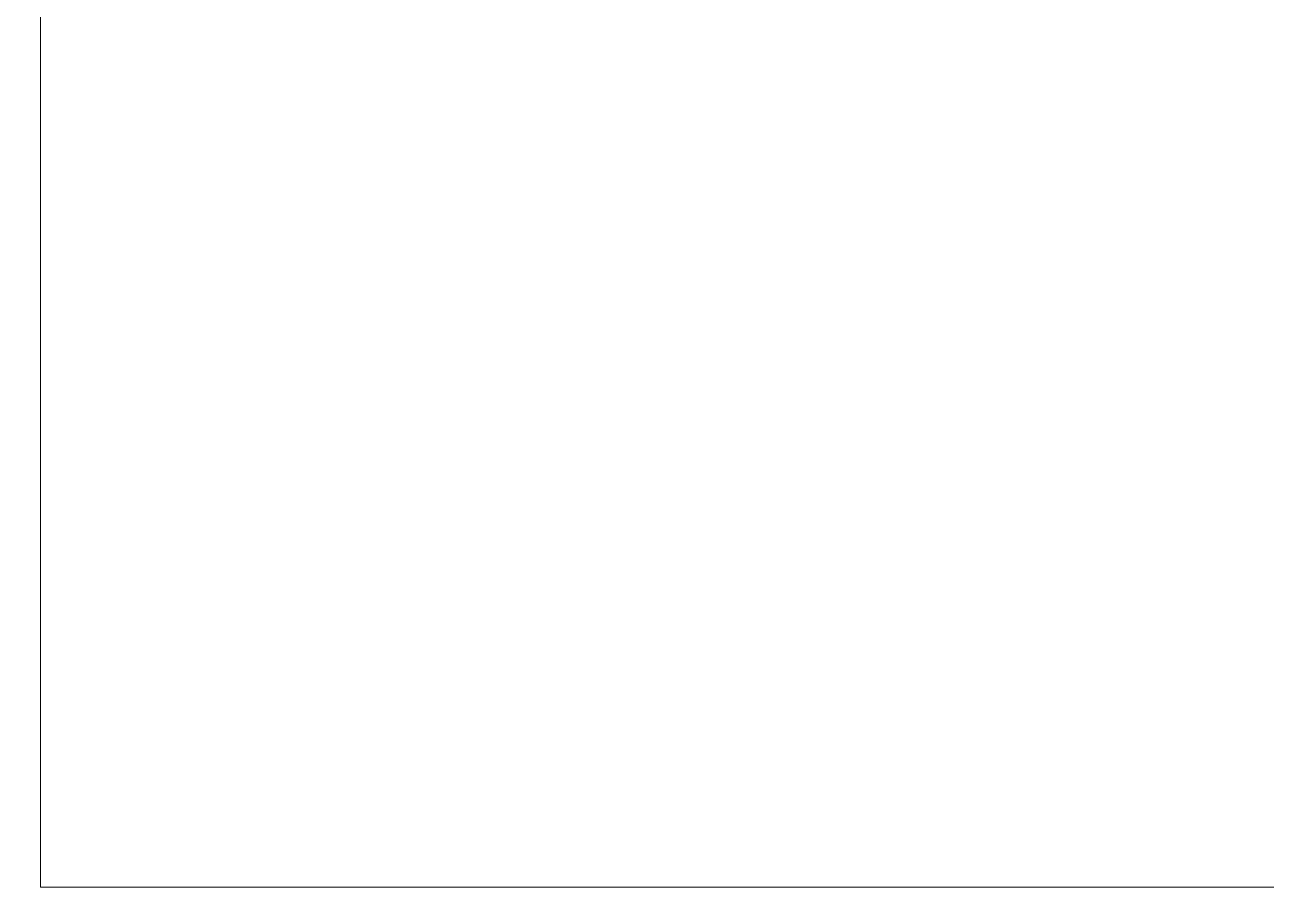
# Model space of a CAD drawing. Header units: centimetres. Extents: x -13594 to 4017, y -3206 to 1780.
# Drawn here: x 2300.24 to 2320.09, y -2231.58 to -2217.79 of the extents above; entities that cross this region are included whole.
import ezdxf

# ---------------------------------------------------------------- set-up
doc = ezdxf.new("R2010")
doc.units = ezdxf.units.CM

msp = doc.modelspace()

# ---------------------------------------------------------------- linework, layer by layer
at = {"color": 7, "linetype": 'Continuous', "lineweight": 0}
for p in [(2300.489, -2215.172), (2338.767, -2231.577)]:
    msp.add_line(p, (2300.489, -2231.577), dxfattribs=at)
for radius in [406.205, 406.022, 404.866, 400.131]:
    msp.add_circle((1945.049, -1822.821), radius, dxfattribs=at)

doc.saveas('drawing.dxf')
